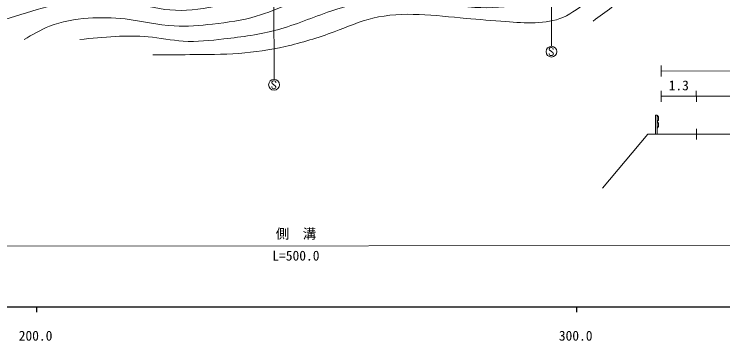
# Model space of a CAD drawing. Units: millimetres, scale not verified. Extents: x 40000 to 680000, y 20000 to 380000.
# Drawn here: x 263884 to 395086, y 198715 to 259201 of the extents above; entities that cross this region are included whole.
import ezdxf
from ezdxf.enums import TextEntityAlignment as Align

# ---------------------------------------------------------------- set-up
doc = ezdxf.new("R2010")
doc.units = ezdxf.units.MM
doc.header["$LTSCALE"] = 1000
for name, color, linetype, lineweight in [('M-BGD', 7, 'Continuous', 13), ('M-STR-HTXT', 7, 'Continuous', 13), ('M-STR-STR3', 7, 'Continuous', 13), ('M-STR-STRC', 7, 'Continuous', 13), ('M-TTL-BAND', 7, 'Continuous', 25)]:
    doc.layers.add(name, color=color, linetype=linetype, lineweight=lineweight)
doc.styles.add('ＭＳ ゴシック', font='')
doc.styles.get('ＭＳ ゴシック').set_extended_font_data('MS Gothic')

msp = doc.modelspace()

# ---------------------------------------------------------------- linework, layer by layer
at = {"layer": 'M-BGD'}
for points, knots in [([(240047, 266661), (241136, 266279), (242225, 265897), (243229, 265350), (244401, 264711), (245457, 263846), (246412, 262898), (247610, 261707), (248648, 260384), (249959, 259309), (251211, 258283), (252711, 257483), (254278, 257176), (256177, 256805), (258175, 257158), (260095, 257635), (262859, 258321), (265460, 259263), (268138, 260049), (270568, 260762), (273061, 261345), (275591, 261644), (278699, 262013), (281863, 261953), (284953, 261423), (287562, 260977), (290117, 260196), (292726, 259974), (295448, 259743), (298227, 260121), (300951, 260616), (303628, 261102), (306252, 261701), (308858, 262394), (312507, 263364), (316120, 264518), (319809, 265355), (322757, 266025), (325754, 266492), (328762, 266770), (331629, 267035), (334506, 267128), (337397, 267003), (341886, 266809), (346408, 266090), (350804, 266603), (354179, 266997), (357480, 268117), (360756, 269246), (364383, 270496), (367980, 271756), (371342, 273480), (375125, 275418), (378611, 277943), (382097, 280468)], [0, 0, 0, 0, 1, 1, 1, 2, 2, 2, 3, 3, 3, 4, 4, 4, 5, 5, 5, 6, 6, 6, 7, 7, 7, 8, 8, 8, 9, 9, 9, 10, 10, 10, 11, 11, 11, 12, 12, 12, 13, 13, 13, 14, 14, 14, 15, 15, 15, 16, 16, 16, 17, 17, 17, 18, 18, 18, 18]), ([(276050, 254509), (278228, 254723), (280405, 254936), (282594, 255059), (284624, 255173), (286662, 255209), (288684, 255018), (290859, 254812), (293014, 254343), (295184, 254204), (297687, 254044), (300210, 254323), (302728, 254618), (306077, 255010), (309417, 255430), (312635, 256306), (315994, 257221), (319219, 258633), (322540, 259767), (325352, 260727), (328234, 261489), (331174, 261863), (333716, 262187), (336302, 262221), (338855, 261959), (342319, 261604), (345721, 260704), (349172, 260466), (352067, 260267), (354996, 260533), (357898, 261018), (361425, 261607), (364913, 262518), (368076, 264070), (371405, 265702), (374374, 268044), (377298, 270393), (380698, 273125), (384038, 275866), (387377, 278608)], [0, 0, 0, 0, 1, 1, 1, 2, 2, 2, 3, 3, 3, 4, 4, 4, 5, 5, 5, 6, 6, 6, 7, 7, 7, 8, 8, 8, 9, 9, 9, 10, 10, 10, 11, 11, 11, 12, 12, 12, 13, 13, 13, 13]), ([(289550, 251655), (291837, 251676), (294124, 251696), (296413, 251705), (299445, 251717), (302479, 251709), (305502, 251938), (308374, 252156), (311236, 252589), (314046, 253217), (317132, 253907), (320157, 254833), (323133, 255950), (325518, 256845), (327872, 257862), (330313, 258454), (335842, 259795), (341818, 258950), (347538, 258420), (349990, 258193), (352395, 258024), (354901, 257834), (358502, 257562), (362310, 257247), (365490, 258614), (367200, 259349), (368728, 260571), (370260, 261753), (373841, 264517), (377441, 267063), (380844, 269895), (383847, 272396), (386698, 275119), (389548, 277843)], [0, 0, 0, 0, 1, 1, 1, 2, 2, 2, 3, 3, 3, 4, 4, 4, 5, 5, 5, 6, 6, 6, 7, 7, 7, 8, 8, 8, 9, 9, 9, 10, 10, 10, 11, 11, 11, 11]), ([(371080, 257936), (373368, 259609), (375656, 261282), (377849, 263076), (380148, 264957), (382342, 266971), (384435, 269080), (386980, 271645), (389376, 274352), (391773, 277059)], [0, 0, 0, 0, 1, 1, 1, 2, 2, 2, 3, 3, 3, 3]), ([(265710, 254484), (267248, 255399), (268786, 256313), (270432, 256968), (272686, 257866), (275141, 258277), (277588, 258452), (279873, 258616), (282151, 258575), (284411, 258314), (287459, 257961), (290476, 257206), (293525, 257032), (295883, 256897), (298261, 257109), (300634, 257370), (303365, 257671), (306089, 258037), (308697, 258807), (310783, 259423), (312796, 260297), (314850, 261054), (318255, 262307), (321774, 263237), (325346, 263828), (328184, 264297), (331055, 264552), (333934, 264645), (336308, 264721), (338687, 264687), (341043, 264363), (343535, 264021), (346002, 263355), (348487, 263271), (350593, 263200), (352713, 263548), (354833, 263895)], [0, 0, 0, 0, 1, 1, 1, 2, 2, 2, 3, 3, 3, 4, 4, 4, 5, 5, 5, 6, 6, 6, 7, 7, 7, 8, 8, 8, 9, 9, 9, 10, 10, 10, 11, 11, 11, 12, 12, 12, 12])]:
    msp.add_open_spline(points, degree=3, knots=knots, dxfattribs=at)
at = {"layer": 'M-STR-HTXT'}
for p, q in [((383680, 247673), (383678, 249673)), ((383679, 248673), (428679, 248703)), ((383683, 242990), (383681, 244990)), ((390183, 242994), (390181, 244994)), ((383682, 243990), (390182, 243994)), ((390182, 243994), (406432, 244005)), ((382617, 236968), (382614, 240494)), ((382614, 240494), (382914, 240494)), ((382917, 236968), (382914, 240494)), ((382916, 238094), (382914, 240494)), ((382974, 240419), (383154, 240194)), ((383155, 239594), (383154, 240194)), ((383155, 239594), (382975, 239369)), ((382975, 239219), (382975, 239369)), ((382975, 239219), (383155, 238994)), ((383155, 238994), (383156, 238394)), ((383156, 238394), (382976, 238169)), ((390187, 235973), (390186, 237973)), ((381187, 236967), (372837, 227002)), ((381187, 236967), (429487, 236999))]:
    msp.add_line(p, q, dxfattribs=at)
at = {"layer": 'M-STR-STR3'}
msp.add_line((562329, 216454), (69783, 216125), dxfattribs=at)
at = {"layer": 'M-STR-STRC'}
for p, q in [((363341, 277042), (363357, 253259)), ((311975, 270990), (311991, 247126)), ((363076, 252956), (362953, 252771)), ((362953, 252771), (362955, 252640)), ((362956, 251792), (362953, 251913)), ((362955, 252640), (363019, 252511)), ((363019, 252511), (363274, 252329)), ((363269, 253022), (363076, 252956)), ((363390, 253019), (363269, 253022)), ((363274, 252329), (363403, 252198)), ((363640, 252901), (363390, 253019)), ((363403, 252198), (363583, 252082)), ((363583, 252082), (363709, 251882)), ((363703, 252769), (363640, 252901)), ((363703, 252640), (363703, 252769)), ((362996, 251689), (362956, 251792)), ((363080, 251579), (362996, 251689)), ((363267, 251518), (363080, 251579)), ((363401, 251518), (363267, 251518)), ((363501, 251547), (363401, 251518)), ((363643, 251639), (363501, 251547)), ((363704, 251771), (363643, 251639)), ((363709, 251882), (363704, 251771)), ((311710, 246823), (311587, 246638)), ((311902, 246888), (311710, 246823)), ((312023, 246886), (311902, 246888)), ((312274, 246768), (312023, 246886)), ((312337, 246636), (312274, 246768)), ((311587, 246638), (311589, 246506)), ((311590, 245658), (311587, 245780)), ((311589, 246506), (311653, 246377)), ((311629, 245556), (311590, 245658)), ((311714, 245445), (311629, 245556)), ((311653, 246377), (311908, 246196)), ((311901, 245385), (311714, 245445)), ((312035, 245385), (311901, 245385)), ((311908, 246196), (312037, 246064)), ((312135, 245414), (312035, 245385)), ((312037, 246064), (312216, 245949)), ((312277, 245506), (312135, 245414)), ((312216, 245949), (312343, 245749)), ((312338, 245638), (312277, 245506)), ((312337, 246507), (312337, 246636)), ((312343, 245749), (312338, 245638))]:
    msp.add_line(p, q, dxfattribs=at)
for centre in [(363360, 252259), (311994, 246126)]:
    msp.add_circle(centre, 1000, dxfattribs=at)
at = {"layer": 'M-TTL-BAND'}
for p, q in [((40000, 205000), (579000, 205000)), ((268000, 205000), (268000, 204000)), ((368000, 205000), (368000, 204000))]:
    msp.add_line(p, q, dxfattribs=at)

# ---------------------------------------------------------------- texts
at = {"layer": 'M-STR-HTXT', "style": 'ＭＳ ゴシック'}
msp.add_text('1.3', height=1833, rotation=0.038, dxfattribs=at).set_placement((385056, 246013), align=Align.MIDDLE_LEFT)
at = {"layer": 'M-STR-STR3', "style": 'ＭＳ ゴシック'}
for s, p in [('側\u3000溝', (312306, 217083)), ('L=500.0', (311683, 213024))]:
    msp.add_text(s, height=1833, rotation=0.038, dxfattribs=at).set_placement(p, align=Align.BOTTOM_LEFT)
at = {"layer": 'M-TTL-BAND', "style": 'ＭＳ ゴシック'}
for s, p in [('200.0', (267844, 198195)), ('300.0', (367844, 198195))]:
    msp.add_text(s, height=1833, dxfattribs=at).set_placement(p, align=Align.BOTTOM_CENTER)

doc.saveas('drawing.dxf')
